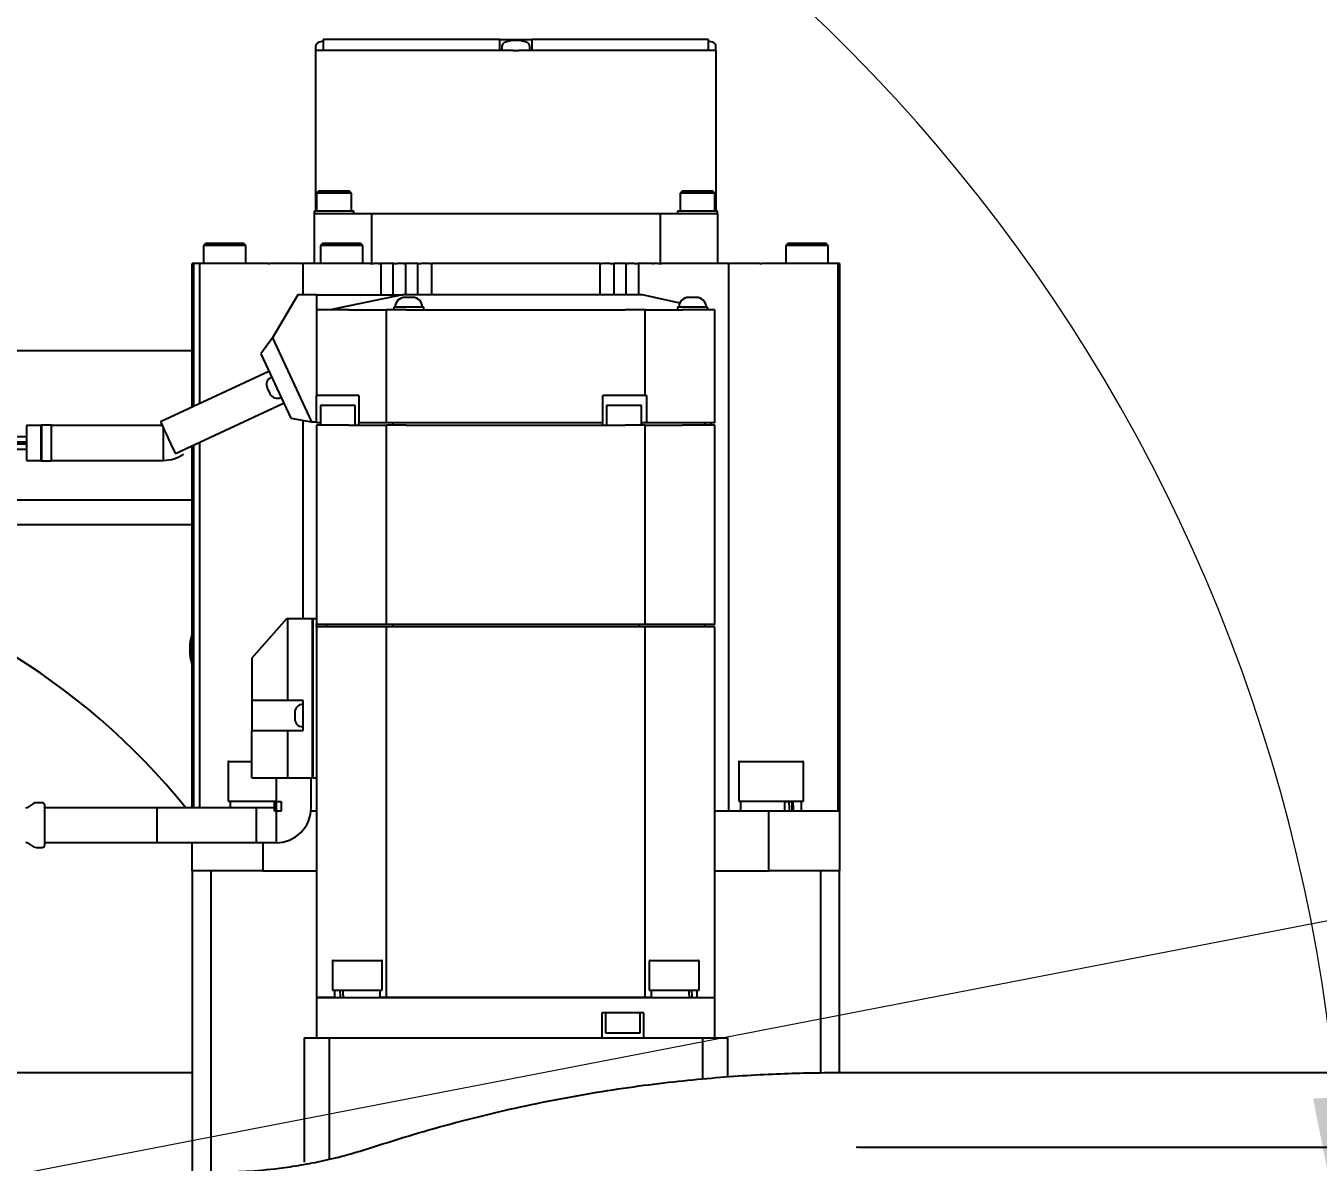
# Model space of a CAD drawing. Header units: millimetres. Extents: x 0 to 420, y 0 to 297.
# Drawn here: x 97.93 to 123.89, y 70.26 to 93.08 of the extents above; entities that cross this region are included whole.
import ezdxf

# ---------------------------------------------------------------- set-up
doc = ezdxf.new("R2010")
doc.units = ezdxf.units.MM
doc.linetypes.add('PHANTOM', pattern=[12.7, 6.35, -1.27, 1.27, -1.27, 1.27, -1.27])
doc.layers.get('0').update_dxf_attribs({"lineweight": 18})
doc.layers.add('双点划线层', color=7, linetype='PHANTOM', lineweight=18)
doc.layers.add('标注层', color=7, linetype='Continuous', lineweight=15)
doc.styles.add('SLDTEXTSTYLE6', font='', dxfattribs={"width": 0.7})
doc.styles.get('SLDTEXTSTYLE6').set_extended_font_data('宋体')
doc.dimstyles.new('SLDDIMSTYLE0', dxfattribs={"dimtxt": 3, "dimasz": 3, "dimexe": 0, "dimexo": 0.0625, "dimgap": 0.75, "dimtad": 1, "dimdec": 4, "dimlfac": 10, "dimzin": 12, "dimdsep": 46, "dimtxsty": 'SLDTEXTSTYLE6', "dimcen": 0.09, "dimdle": 6, "dimazin": 3, "dimtfac": 1, "dimtdec": 3, "dimtofl": 0, "dimtmove": 0, "dimatfit": 3, "dimfxl": 1, "dimfrac": 2, "dimtolj": 1, "dimarcsym": 0})
doc.dimstyles.new('SLDDIMSTYLE8', dxfattribs={"dimtxt": 3, "dimasz": 3, "dimexe": 0, "dimexo": 0.0625, "dimgap": 0.75, "dimtad": 1, "dimdec": 1, "dimlfac": 10, "dimrnd": 1e-09, "dimzin": 12, "dimdsep": 46, "dimtxsty": 'SLDTEXTSTYLE6', "dimcen": 0, "dimdle": 6, "dimadec": 0, "dimazin": 3, "dimtfac": 1, "dimtdec": 3, "dimtofl": 0, "dimtmove": 0, "dimatfit": 3, "dimfxl": 1, "dimfrac": 2, "dimtolj": 1, "dimarcsym": 0})

# ---------------------------------------------------------------- blocks, each defined once
blk = doc.blocks.new('*X27')
at = {"layer": '标注层', "transparency": 16777216}
blk.add_hatch(color=256, dxfattribs=at).paths.add_polyline_path([(233.011, 96.215), (229.978, 96.097), (230.154, 95.191)], flags=0)
blk.add_line((233.011, 96.215), (90.275, 68.561), dxfattribs=at)
at = {"layer": '标注层', "transparency": 16777216, "insert": (154.888, 85.018), "char_height": 3, "width": 21.26774, "attachment_point": 1, "rotation": 10.9646, "style": 'SLDTEXTSTYLE6'}
blk.add_mtext('R1453.9', dxfattribs=at)
blk = doc.blocks.new('*X28')
at = {"layer": '标注层', "transparency": 16777216}
for points in [[(64.149, 90.483), (66.517, 92.383), (65.836, 93.007)], [(124.38, 68.561), (124.71, 71.578), (123.788, 71.538)]]:
    blk.add_hatch(color=256, dxfattribs=at).paths.add_polyline_path(points, flags=0)
blk.add_arc((90.275, 68.561), 34.105, 0, 140, dxfattribs=at)
at = {"layer": '标注层', "transparency": 16777216, "insert": (99.161, 105.736), "char_height": 3, "width": 12.0331, "attachment_point": 1, "rotation": 340, "style": 'SLDTEXTSTYLE6'}
blk.add_mtext('140%%D', dxfattribs=at)
blk = doc.blocks.new('*X30')
at = {"layer": '标注层', "transparency": 16777216}
blk.add_hatch(color=0, dxfattribs=at).paths.add_polyline_path([(127.834, 97.02), (128.429, 96.217), (125.721, 94.832)], flags=0)
at = {"layer": '标注层', "color": 0, "lineweight": -2, "transparency": 16777216}
blk.add_line((145.51, 109.499), (128.132, 96.619), dxfattribs=at)
at = {"layer": '标注层', "color": 0, "transparency": 16777216, "insert": (139.631, 107.942), "char_height": 3, "width": 17.5776, "attachment_point": 5, "rotation": 36.5442, "style": 'SLDTEXTSTYLE6'}
blk.add_mtext('R441.2', dxfattribs=at)

msp = doc.modelspace()

# ---------------------------------------------------------------- linework, layer by layer
at = {"color": 161, "linetype": 'Continuous', "lineweight": 25, "true_color": 0x67adff}
for p, q in [((103.75515804, 92.66328662), (103.75515804, 92.5909236)), ((103.90333072, 92.81092434), (103.90333072, 92.5909236)), ((103.90356765, 92.81092434), (103.90333072, 92.81092434)), ((107.39714936, 92.81092434), (103.90356765, 92.81092434)), ((107.45200798, 92.81092434), (107.39714936, 92.81092434)), ((107.45200798, 92.5909236), (107.45200798, 92.81092434)), ((107.45200798, 92.81092434), (108.0983086, 92.81092434)), ((107.49515727, 92.66328662), (107.49515727, 92.5909236)), ((108.05515781, 92.5909236), (108.05515781, 92.66328662)), ((108.0983086, 92.81092434), (108.0983086, 92.5909236)), ((108.15316722, 92.81092434), (108.0983086, 92.81092434)), ((111.64674744, 92.81092434), (108.15316722, 92.81092434)), ((111.64698437, 92.81092434), (111.64674744, 92.81092434)), ((111.64698437, 92.5909236), (111.64698437, 92.81092434)), ((111.79515854, 92.5909236), (111.79515854, 92.66328662)), ((103.75015721, 92.5909236), (103.75015721, 89.36092406)), ((107.72058353, 92.5909236), (103.75015721, 92.5909236)), ((107.72058353, 92.5909236), (107.82973156, 92.5909236)), ((111.80015788, 92.5909236), (107.82973156, 92.5909236)), ((111.80015788, 89.36092406), (111.80015788, 92.5909236)), ((103.81515757, 89.76092338), (103.77515838, 89.72092419)), ((103.77515838, 89.72092419), (103.77515838, 89.36092406)), ((104.47515831, 89.72092419), (103.77515838, 89.72092419)), ((104.43515763, 89.76092338), (103.81515757, 89.76092338)), ((104.47515831, 89.72092419), (104.43515763, 89.76092338)), ((104.47515831, 89.36092406), (104.47515831, 89.72092419)), ((111.11515746, 89.76092338), (111.07515827, 89.72092419)), ((111.07515827, 89.72092419), (111.07515827, 89.36092406)), ((111.7751582, 89.72092419), (111.07515827, 89.72092419)), ((111.73515752, 89.76092338), (111.11515746, 89.76092338)), ((111.7751582, 89.72092419), (111.73515752, 89.76092338)), ((111.7751582, 89.36092406), (111.7751582, 89.72092419)), ((103.72515753, 89.36092406), (103.72515753, 89.31092321)), ((104.52515766, 89.36092406), (103.72515753, 89.36092406)), ((103.72515753, 89.31092321), (103.72515753, 88.31092416)), ((104.02515814, 89.31092321), (103.72515753, 89.31092321)), ((104.4451578, 89.31092321), (104.02515814, 89.31092321)), ((104.58657876, 89.31092321), (104.4451578, 89.31092321)), ((104.52515766, 89.31092321), (104.52515766, 89.36092406)), ((104.81657967, 89.31092321), (104.58657876, 89.31092321)), ((104.87515763, 89.31092321), (104.81657967, 89.31092321)), ((104.87515763, 89.31092321), (104.87515763, 88.31092416)), ((105.17515824, 89.31092321), (104.87515763, 89.31092321)), ((110.37515834, 89.31092321), (105.17515824, 89.31092321)), ((110.67515746, 89.31092321), (110.37515834, 89.31092321)), ((110.67515746, 89.31092321), (110.67515746, 88.31092416)), ((110.73373691, 89.31092321), (110.67515746, 89.31092321)), ((110.96373633, 89.31092321), (110.73373691, 89.31092321)), ((111.10515729, 89.31092321), (110.96373633, 89.31092321)), ((111.02515743, 89.36092406), (111.02515743, 89.31092321)), ((111.82515756, 89.36092406), (111.02515743, 89.36092406)), ((111.52515844, 89.31092321), (111.10515729, 89.31092321)), ((111.82515756, 89.31092321), (111.52515844, 89.31092321)), ((111.82515756, 89.31092321), (111.82515756, 89.36092406)), ((111.82515756, 89.31092321), (111.82515756, 88.31092416)), ((101.5401578, 88.71092348), (101.50015787, 88.6709243)), ((101.50015787, 88.6709243), (101.50015787, 88.31092416)), ((102.3501581, 88.6709243), (101.50015787, 88.6709243)), ((102.31015817, 88.71092348), (101.5401578, 88.71092348)), ((102.3501581, 88.6709243), (102.31015817, 88.71092348)), ((102.3501581, 88.31092416), (102.3501581, 88.6709243)), ((103.89015809, 88.71092348), (103.85015741, 88.6709243)), ((103.85015741, 88.6709243), (103.85015741, 88.31092416)), ((104.70015839, 88.6709243), (103.85015741, 88.6709243)), ((104.66015771, 88.71092348), (103.89015809, 88.71092348)), ((104.70015839, 88.6709243), (104.66015771, 88.71092348)), ((104.70015839, 88.31092416), (104.70015839, 88.6709243)), ((113.24015841, 88.71092348), (113.20015774, 88.6709243)), ((113.20015774, 88.6709243), (113.20015774, 88.31092416)), ((114.05015722, 88.6709243), (113.20015774, 88.6709243)), ((114.01015804, 88.71092348), (113.24015841, 88.71092348)), ((114.05015722, 88.6709243), (114.01015804, 88.71092348)), ((114.05015722, 88.31092416), (114.05015722, 88.6709243)), ((101.27515778, 85.42410879), (101.27515778, 88.31092416)), ((101.30500779, 88.31092416), (101.27515778, 88.31092416)), ((101.30505771, 88.31092416), (101.30505771, 85.43805181)), ((101.42945782, 88.31092416), (101.30505771, 88.31092416)), ((101.42945782, 85.49606054), (101.42945782, 88.31092416)), ((102.80209914, 88.31092416), (101.42945782, 88.31092416)), ((102.80209914, 88.31092416), (102.83676371, 88.31092416)), ((103.47798005, 88.31092416), (102.83676371, 88.31092416)), ((103.47798005, 88.31092416), (103.49490777, 88.31092416)), ((103.49490777, 88.31092416), (103.49490777, 87.68092393)), ((103.54465828, 88.31092416), (103.49490777, 88.31092416)), ((104.48145852, 88.31092416), (103.54465828, 88.31092416)), ((104.52456907, 88.31092416), (104.48145852, 88.31092416)), ((104.85124722, 88.31092416), (104.52456907, 88.31092416)), ((104.85124722, 88.31092416), (104.91614774, 88.31092416)), ((105.00969276, 88.31092416), (104.91614774, 88.31092416)), ((105.00969276, 88.31092416), (105.03825531, 88.31092416)), ((105.06265745, 88.31092416), (105.03825531, 88.31092416)), ((105.06265745, 88.31092416), (105.06265745, 87.68092393)), ((105.31150833, 88.31092416), (105.06265745, 88.31092416)), ((105.31150833, 87.68092393), (105.31150833, 88.31092416)), ((105.3257598, 88.31092416), (105.31150833, 88.31092416)), ((105.3257598, 88.31092416), (105.39366737, 88.31092416)), ((105.5165647, 88.31092416), (105.39366737, 88.31092416)), ((105.5165647, 88.31092416), (105.54905668, 88.31092416)), ((105.56033239, 88.31092416), (105.54905668, 88.31092416)), ((105.56033239, 88.31092416), (105.56033239, 87.68092393)), ((105.80923245, 88.31092416), (105.56033239, 88.31092416)), ((105.80923245, 87.68092393), (105.80923245, 88.31092416)), ((105.80923245, 88.31092416), (105.81315443, 88.31092416)), ((105.81315443, 88.31092416), (105.87725625, 88.31092416)), ((106.04635761, 88.31092416), (105.87725625, 88.31092416)), ((106.04635761, 88.31092416), (106.08295784, 88.31092416)), ((106.08295784, 88.31092416), (106.08295784, 87.68092393)), ((106.13275752, 88.31092416), (106.08295784, 88.31092416)), ((109.41755757, 88.31092416), (106.13275752, 88.31092416)), ((109.46735725, 88.31092416), (109.41755757, 88.31092416)), ((109.46735725, 87.68092393), (109.46735725, 88.31092416)), ((109.46735725, 88.31092416), (109.50395748, 88.31092416)), ((109.67306033, 88.31092416), (109.50395748, 88.31092416)), ((109.67306033, 88.31092416), (109.73716066, 88.31092416)), ((109.73716066, 88.31092416), (109.74108264, 88.31092416)), ((109.74108264, 88.31092416), (109.74108264, 87.68092393)), ((109.9899827, 88.31092416), (109.74108264, 88.31092416)), ((109.9899827, 87.68092393), (109.9899827, 88.31092416)), ((110.0012599, 88.31092416), (109.9899827, 88.31092416)), ((110.0012599, 88.31092416), (110.03375039, 88.31092416)), ((110.15664772, 88.31092416), (110.03375039, 88.31092416)), ((110.15664772, 88.31092416), (110.22455678, 88.31092416)), ((110.23875758, 88.31092416), (110.22455678, 88.31092416)), ((110.23875758, 88.31092416), (110.23875758, 87.68092393)), ((110.48753247, 88.31092416), (110.23875758, 88.31092416)), ((110.51204786, 88.31092416), (110.48753247, 88.31092416)), ((110.51204786, 88.31092416), (110.54062382, 88.31092416)), ((110.63416735, 88.31092416), (110.54062382, 88.31092416)), ((110.63416735, 88.31092416), (110.69906786, 88.31092416)), ((111.02574751, 88.31092416), (110.69906786, 88.31092416)), ((111.06885806, 88.31092416), (111.02574751, 88.31092416)), ((112.0056583, 88.31092416), (111.06885806, 88.31092416)), ((112.05540732, 88.31092416), (112.0056583, 88.31092416)), ((112.05540732, 77.31092348), (112.05540732, 88.31092416)), ((112.05540732, 88.31092416), (112.07233504, 88.31092416)), ((112.67853216, 88.31092416), (112.07233504, 88.31092416)), ((112.67853216, 88.31092416), (112.71595791, 88.31092416)), ((114.19555828, 88.31092416), (112.71595791, 88.31092416)), ((114.24525813, 88.31092416), (114.19555828, 88.31092416)), ((114.2453073, 88.31092416), (114.24525813, 88.31092416)), ((114.27515731, 88.31092416), (114.24525813, 88.31092416)), ((114.2453073, 88.31092416), (114.2453073, 77.31092348)), ((114.27515731, 88.31092416), (114.27515731, 77.31092348)), ((103.39515791, 87.68092393), (102.88709835, 86.82092427)), ((103.77515838, 87.68092393), (103.39515791, 87.68092393)), ((103.77515838, 87.68092393), (103.77515838, 87.38092332)), ((103.77515838, 87.68092393), (105.50027326, 87.68092393)), ((105.50027326, 87.68092393), (104.04702559, 87.38092332)), ((110.32194481, 87.68092393), (105.50027326, 87.68092393)), ((105.6251584, 87.63092308), (105.55015788, 87.63092308)), ((105.70015744, 87.63092308), (105.6251584, 87.63092308)), ((111.06884614, 87.51533925), (110.32194481, 87.68092393)), ((111.32515803, 87.63092308), (111.25015751, 87.63092308)), ((111.40015856, 87.63092308), (111.32515803, 87.63092308)), ((103.77515838, 87.38092332), (103.77515838, 85.66092401)), ((104.1751577, 87.38092332), (103.77515838, 87.38092332)), ((104.42515746, 87.38092332), (104.1751577, 87.38092332)), ((104.42515746, 87.38092332), (105.17515824, 87.38092332)), ((105.17515824, 85.11092364), (105.17515824, 87.38092332)), ((105.57515756, 87.38092332), (105.17515824, 87.38092332)), ((105.32515779, 87.43092417), (105.32515779, 87.38092332)), ((105.92515752, 87.43092417), (105.32515779, 87.43092417)), ((105.57515756, 87.38092332), (109.97515753, 87.38092332)), ((105.92515752, 87.38092332), (105.92515752, 87.43092417)), ((110.37515834, 87.38092332), (109.97515753, 87.38092332)), ((110.37515834, 85.66092401), (110.37515834, 87.38092332)), ((110.37515834, 87.38092332), (111.12515763, 87.38092332)), ((111.02515743, 87.43092417), (111.02515743, 87.38144486)), ((111.62515715, 87.43092417), (111.02515743, 87.43092417)), ((111.37515739, 87.38092332), (111.12515763, 87.38092332)), ((111.7751582, 87.38092332), (111.37515739, 87.38092332)), ((111.62515715, 87.38092332), (111.62515715, 87.43092417)), ((111.675158, 87.38092332), (111.62515715, 87.3920083)), ((111.7751582, 85.11092364), (111.7751582, 87.38092332)), ((102.88709835, 86.82092427), (102.65332818, 86.49407475)), ((102.88709835, 86.82092427), (103.67515818, 85.13092398)), ((95.35515778, 86.56092434), (101.27515778, 86.56092434)), ((102.65332818, 86.49407475), (103.2543777, 85.20511835)), ((102.81699881, 86.14308088), (100.64185992, 85.12879758)), ((102.86982641, 86.02979331), (102.86076352, 86.02556585)), ((104.1751577, 85.66092401), (103.77515838, 85.66092401)), ((103.77515838, 85.11092364), (103.77515838, 85.66092401)), ((104.42515746, 85.66092401), (104.1751577, 85.66092401)), ((104.62515787, 85.66092401), (104.42515746, 85.66092401)), ((104.62515787, 85.66092401), (104.62515787, 85.11092364)), ((109.97515753, 85.66092401), (109.52515737, 85.66092401)), ((109.52515737, 85.11092364), (109.52515737, 85.66092401)), ((110.37515834, 85.66092401), (109.97515753, 85.66092401)), ((110.40231571, 85.66092401), (110.37515834, 85.66092401)), ((110.40231571, 85.66092401), (110.40231571, 85.11092364)), ((100.93769268, 84.49438213), (103.11283157, 85.50866543)), ((103.05094108, 85.61772852), (103.06000397, 85.62195449)), ((103.85015741, 85.4609236), (103.85015741, 85.06092428)), ((104.55015734, 85.4609236), (103.85015741, 85.4609236)), ((104.55015734, 85.06092428), (104.55015734, 85.4609236)), ((109.60015789, 85.4609236), (109.60015789, 85.06092428)), ((110.30015782, 85.4609236), (109.60015789, 85.4609236)), ((110.30015782, 85.06092428), (110.30015782, 85.4609236)), ((103.2543777, 85.20511835), (103.67515818, 85.13092398)), ((103.49490777, 85.16270666), (103.49490777, 81.18092417)), ((98.2326454, 85.05616485), (97.94764579, 85.05616485)), ((97.94764579, 85.05616485), (97.94764579, 84.35616492)), ((98.24764565, 85.06616502), (98.2326454, 85.05616485)), ((98.2326454, 85.05616485), (98.2326454, 84.70616489)), ((98.44764531, 85.06616502), (98.24764565, 85.06616502)), ((98.24764565, 85.06616502), (98.24764565, 84.70616489)), ((98.44764531, 84.34616475), (98.44764531, 85.06616502)), ((100.67572952, 85.05616485), (98.44764531, 85.05616485)), ((100.6976454, 84.35616492), (100.6976454, 85.0091651)), ((103.67515818, 85.13092398), (103.77515838, 85.13092398)), ((103.85015741, 85.11092364), (103.77515838, 85.11092364)), ((103.77515838, 85.06092428), (103.77515838, 81.06092363)), ((104.1751577, 85.06092428), (103.77515838, 85.06092428)), ((104.42515746, 85.06092428), (104.1751577, 85.06092428)), ((104.42515746, 85.06092428), (105.17515824, 85.06092428)), ((105.17515824, 85.11092364), (104.62515787, 85.11092364)), ((104.62515787, 85.06092428), (104.62515787, 85.11092364)), ((105.57515756, 85.11092364), (105.17515824, 85.11092364)), ((105.17515824, 81.06092363), (105.17515824, 85.06092428)), ((105.57515756, 85.06092428), (105.17515824, 85.06092428)), ((105.30515746, 85.11092364), (105.30515746, 85.06092428)), ((109.52515737, 85.11092364), (105.57515756, 85.11092364)), ((105.57515756, 85.06092428), (109.97515753, 85.06092428)), ((109.52515737, 85.06092428), (109.52515737, 85.11092364)), ((110.37515834, 85.06092428), (109.97515753, 85.06092428)), ((110.40231571, 85.11092364), (110.30015782, 85.11092364)), ((110.37515834, 81.06092363), (110.37515834, 85.06092428)), ((110.37515834, 85.06092428), (111.12515763, 85.06092428)), ((111.12515763, 85.11092364), (110.40231571, 85.11092364)), ((111.37515739, 85.11092364), (111.12515763, 85.11092364)), ((111.37515739, 85.06092428), (111.12515763, 85.06092428)), ((111.7751582, 85.11092364), (111.37515739, 85.11092364)), ((111.7751582, 85.06092428), (111.37515739, 85.06092428)), ((111.57515779, 85.11092364), (111.57515779, 85.06092428)), ((111.70015768, 85.06092428), (111.70015768, 85.11092364)), ((111.7751582, 81.06092363), (111.7751582, 85.06092428)), ((97.94764579, 84.83116477), (97.69764603, 84.83116477)), ((97.69764603, 84.73116457), (97.94764579, 84.73116457)), ((97.94764579, 84.68116521), (97.69764603, 84.68116521)), ((98.2326454, 84.70616489), (98.2326454, 84.35616492)), ((98.24764565, 84.70616489), (98.24764565, 84.34616475)), ((101.27515778, 77.38092392), (101.27515778, 84.65174436)), ((101.30505771, 84.66568737), (101.30505771, 77.38092392)), ((101.42945782, 77.38092392), (101.42945782, 84.7236961)), ((97.69764603, 84.58116501), (97.94764579, 84.58116501)), ((97.94764579, 84.35616492), (98.2326454, 84.35616492)), ((98.2326454, 84.35616492), (98.24764565, 84.34616475)), ((98.44764531, 84.35616492), (100.6976454, 84.35616492)), ((98.24764565, 84.34616475), (98.44764531, 84.34616475)), ((92.2751578, 83.56092422), (101.27515778, 83.56092422)), ((101.27515778, 83.06092321), (92.2751578, 83.06092321)), ((102.47515798, 80.38092329), (103.17515716, 81.18092417)), ((103.17515716, 81.18092417), (103.1951575, 81.18092417)), ((103.1951575, 79.5309238), (103.1951575, 81.18092417)), ((103.1951575, 81.18092417), (103.69515851, 81.18092417)), ((103.69515851, 77.98092364), (103.69515851, 81.18092417)), ((103.69515851, 81.170924), (103.70515719, 81.170924)), ((103.70515719, 81.18092417), (103.77515838, 81.18092417)), ((103.70515719, 77.98092364), (103.70515719, 81.18092417)), ((104.1751577, 81.06092363), (103.77515838, 81.06092363)), ((103.77515838, 81.01092353), (103.77515838, 81.06092363)), ((103.77515838, 81.01092353), (103.77515838, 73.5709235)), ((104.1751577, 81.01092353), (103.77515838, 81.01092353)), ((103.97515729, 81.06092363), (103.97515729, 81.01092353)), ((104.42515746, 81.06092363), (104.1751577, 81.06092363)), ((104.42515746, 81.01092353), (104.1751577, 81.01092353)), ((105.17515824, 81.06092363), (104.42515746, 81.06092363)), ((105.17515824, 81.01092353), (104.42515746, 81.01092353)), ((105.57515756, 81.06092363), (105.17515824, 81.06092363)), ((105.17515824, 73.5709235), (105.17515824, 81.01092353)), ((105.57515756, 81.01092353), (105.17515824, 81.01092353)), ((105.30515746, 81.06092363), (105.30515746, 81.01092353)), ((109.97515753, 81.06092363), (105.57515756, 81.06092363)), ((109.97515753, 81.01092353), (105.57515756, 81.01092353)), ((110.37515834, 81.06092363), (109.97515753, 81.06092363)), ((110.37515834, 81.01092353), (109.97515753, 81.01092353)), ((110.24515763, 81.06092363), (110.24515763, 81.01092353)), ((111.12515763, 81.06092363), (110.37515834, 81.06092363)), ((110.37515834, 73.5709235), (110.37515834, 81.01092353)), ((111.12515763, 81.01092353), (110.37515834, 81.01092353)), ((111.37515739, 81.06092363), (111.12515763, 81.06092363)), ((111.37515739, 81.01092353), (111.12515763, 81.01092353)), ((111.7751582, 81.06092363), (111.37515739, 81.06092363)), ((111.7751582, 81.01092353), (111.37515739, 81.01092353)), ((111.57515779, 81.06092363), (111.57515779, 81.01092353)), ((111.7751582, 73.5709235), (111.7751582, 81.01092353)), ((102.47515798, 80.38092329), (102.47515798, 79.5309238)), ((103.1951575, 79.5309238), (102.47515798, 79.5309238)), ((102.47515798, 79.5309238), (102.47515798, 78.93092333)), ((103.50515828, 79.5309238), (103.1951575, 79.5309238)), ((103.50515828, 79.45592328), (103.49515811, 79.45592328)), ((103.50515828, 78.93092333), (103.50515828, 79.5309238)), ((103.33515838, 79.29592355), (103.33515838, 79.16592359)), ((102.47515798, 77.98092364), (102.47515798, 78.93092333)), ((102.47515798, 78.93092333), (103.1951575, 78.93092333)), ((103.1951575, 77.98092364), (103.1951575, 78.93092333)), ((103.1951575, 78.93092333), (103.50515828, 78.93092333)), ((103.49515811, 79.00592386), (103.50515828, 79.00592386)), ((101.99863375, 78.30042391), (101.99863375, 77.51042395)), ((102.00863391, 78.31042334), (102.47515798, 78.31042334)), ((112.25168243, 78.30042391), (112.25168243, 77.51042395)), ((112.2616826, 78.31042334), (113.54168192, 78.31042334)), ((113.55168209, 77.51042395), (113.55168209, 78.30042391)), ((102.47515798, 77.98092364), (103.1951575, 77.98092364)), ((102.96515808, 77.98092364), (102.96515808, 77.38092392)), ((103.1951575, 77.98092364), (103.69515851, 77.98092364)), ((103.66515801, 77.38092392), (103.66515801, 77.98092364)), ((103.70515719, 77.99092381), (103.69515851, 77.99092381)), ((103.70515719, 77.98092364), (103.77515838, 77.98092364)), ((98.08996529, 77.46412902), (97.99035028, 77.39771827)), ((98.26515749, 77.48092338), (98.1454356, 77.48092338)), ((98.3151576, 76.63092389), (98.3151576, 77.43092327)), ((102.56515801, 77.38092392), (98.3151576, 77.38092392)), ((102.96515808, 77.38092392), (100.56515768, 77.38092392)), ((100.56515768, 77.38092392), (100.56515768, 76.68092399)), ((101.99863375, 77.51042395), (102.64863357, 77.51042395)), ((102.03832522, 77.51042395), (102.03832522, 77.38092392)), ((102.56515801, 76.68092399), (102.56515801, 77.38092392)), ((102.64863357, 77.51042395), (102.96515808, 77.51042395)), ((102.9286353, 77.31092363), (102.9286353, 77.50642363)), ((102.9286353, 77.50642363), (103.06470429, 77.50642363)), ((102.9286353, 77.31092363), (102.9286353, 77.50642363)), ((102.9286353, 77.50642363), (103.06470429, 77.50642363)), ((102.96515808, 77.38092392), (102.96515808, 77.02918201)), ((103.06470429, 77.50642363), (103.06470429, 77.31092363)), ((103.06470429, 77.50642363), (103.06470429, 77.31092363)), ((112.25168243, 77.51042395), (112.90168152, 77.51042395)), ((112.29137317, 77.51042395), (112.29137317, 77.31092348)), ((112.90168152, 77.51042395), (113.55168209, 77.51042395)), ((113.18168363, 77.31092363), (113.18168363, 77.50642363)), ((113.18168363, 77.50642363), (113.31775262, 77.50642363)), ((113.18168363, 77.31092363), (113.18168363, 77.50642363)), ((113.18168363, 77.50642363), (113.31775262, 77.50642363)), ((113.31775262, 77.50642363), (113.31775262, 77.31092363)), ((113.31775262, 77.50642363), (113.31775262, 77.31092363)), ((113.51198987, 77.31092348), (113.51198987, 77.51042395)), ((103.06470429, 77.31092363), (102.9286353, 77.31092363)), ((103.06470429, 77.31092363), (102.9286353, 77.31092363)), ((103.77515838, 77.31092348), (103.66166666, 77.31092348)), ((112.85575763, 77.31092348), (111.7751582, 77.31092348)), ((112.85575763, 76.11092328), (112.85575763, 77.31092348)), ((114.27515731, 77.31092348), (112.85575763, 77.31092348)), ((113.31775262, 77.31092363), (113.18168363, 77.31092363)), ((113.31775262, 77.31092363), (113.18168363, 77.31092363)), ((114.27515731, 77.31092348), (114.27515731, 76.11092328)), ((102.9616578, 77.02917381), (102.9616578, 76.68181657)), ((97.99035028, 76.66412889), (98.08996529, 76.59771889)), ((98.1454356, 76.58092379), (98.26515749, 76.58092379)), ((98.3151576, 76.68092399), (102.56515801, 76.68092399)), ((100.56515768, 76.68092399), (102.9616578, 76.68092399)), ((101.27515778, 76.11092328), (101.27515778, 76.68092399)), ((102.69455746, 76.68092399), (102.69455746, 76.11092328)), ((101.27515778, 76.11092328), (101.27515778, 70.06092359)), ((102.69455746, 76.11092328), (101.27515778, 76.11092328)), ((101.64863378, 76.11092328), (101.64863378, 70.06092359)), ((102.69455746, 76.11092328), (103.77515838, 76.11092328)), ((111.7751582, 76.11092328), (112.85575763, 76.11092328)), ((114.27515731, 76.11092328), (112.85575763, 76.11092328)), ((113.90168205, 72.05855771), (113.90168205, 76.11092328)), ((114.27515731, 72.06092364), (114.27515731, 76.11092328)), ((104.09317747, 74.30292367), (104.09317747, 73.71292374)), ((104.10317764, 74.31292347), (105.08317784, 74.31292347)), ((105.09317801, 73.71292374), (105.09317801, 74.30292367)), ((110.45713857, 74.30292367), (110.45713857, 73.71292374)), ((110.46713874, 74.31292347), (111.44713894, 74.31292347)), ((111.45713762, 73.71292374), (111.45713762, 74.30292367)), ((104.14020554, 73.5709235), (103.77515838, 73.5709235)), ((103.77515838, 73.5609237), (103.77515838, 72.76092357)), ((104.0751575, 73.5609237), (103.77515838, 73.5609237)), ((103.87515858, 73.5709235), (103.87515858, 73.5609237)), ((111.47515759, 73.5609237), (104.0751575, 73.5609237)), ((104.09317747, 73.71292374), (105.09317801, 73.71292374)), ((104.13293079, 73.71292374), (104.13293079, 73.5609237)), ((105.0534232, 73.5609237), (105.0534232, 73.71292374)), ((105.17515824, 73.5709235), (105.0534232, 73.5709235)), ((105.57515756, 73.5709235), (105.17515824, 73.5709235)), ((105.30515746, 73.5709235), (105.30515746, 73.5609237)), ((109.97515753, 73.5709235), (105.57515756, 73.5709235)), ((110.37515834, 73.5709235), (109.97515753, 73.5709235)), ((110.24515763, 73.5709235), (110.24515763, 73.5609237)), ((110.49689189, 73.5709235), (110.37515834, 73.5709235)), ((110.45713857, 73.71292374), (110.95713809, 73.71292374)), ((110.49689189, 73.71292374), (110.49689189, 73.5609237)), ((110.95713809, 73.71292374), (111.45713762, 73.71292374)), ((111.41010955, 73.5709235), (111.7751582, 73.5709235)), ((111.4173843, 73.5609237), (111.4173843, 73.71292374)), ((111.7751582, 73.5609237), (111.47515759, 73.5609237)), ((111.675158, 73.5709235), (111.675158, 73.5609237)), ((111.7751582, 72.76092357), (111.7751582, 73.5609237)), ((109.50015769, 73.26092347), (109.50015769, 72.76092357)), ((110.35015717, 73.26092347), (109.50015769, 73.26092347)), ((109.57515821, 73.26092347), (109.57515821, 72.86092377)), ((110.27515814, 72.86092377), (110.27515814, 73.26092347)), ((110.35015717, 72.76092357), (110.35015717, 73.26092347)), ((103.52515713, 72.76092357), (103.52515713, 70.26092372)), ((103.52515713, 72.76092357), (104.02515814, 72.76092357)), ((104.02515814, 72.76092357), (104.02515814, 70.31956258)), ((104.02515814, 72.76092357), (111.52515844, 72.76092357)), ((109.57515821, 72.86092377), (109.92515818, 72.86092377)), ((109.92515818, 72.86092377), (110.27515814, 72.86092377)), ((111.52515844, 72.76092357), (111.52515844, 71.93433865)), ((111.52515844, 72.76092357), (112.02515796, 72.76092357)), ((112.02515796, 72.76092357), (112.02515796, 71.97498716)), ((97.47515753, 72.06092364), (100.19231499, 72.06092364)), ((100.19231499, 72.06092364), (100.47515765, 72.06092364)), ((100.47515765, 72.06092364), (101.27515778, 72.06092364)), ((114.16062698, 72.06074148), (114.26515416, 72.06092364)), ((114.26515416, 72.06092364), (116.08969406, 72.06092364)), ((116.08969406, 72.06092364), (129.28412393, 72.06092364)), ((114.65591029, 70.56092358), (114.612986, 70.55839672)), ((114.65591029, 70.56092358), (117.54418448, 70.56092358)), ((117.54418448, 70.56092358), (129.35476736, 70.56092358))]:
    msp.add_line(p, q, dxfattribs=at)
for points in [[(103.90333072, 92.77839809), (103.87658313, 92.77272522), (103.82515774, 92.75868087)], [(111.72515735, 92.75868087), (111.67373345, 92.77272522), (111.64698437, 92.77839809)], [(102.78337285, 85.8129382), (102.78546349, 85.80845445), (102.79141799, 85.79568415), (102.80033037, 85.77657192), (102.81084314, 85.75402795), (102.82135591, 85.73148399), (102.83026681, 85.71237325), (102.83622131, 85.69960295), (102.83831343, 85.6951177)], [(100.64185992, 85.12879758), (100.64987451, 85.11161058), (100.67304954, 85.06191074), (100.70887417, 84.98508631), (100.75346515, 84.8894596), (100.80199153, 84.78539436), (100.84919393, 84.68416928), (100.88995755, 84.59675013), (100.91986493, 84.53261404), (100.9356758, 84.49870794), (100.93769268, 84.49438213)]]:
    msp.add_lwpolyline(points, dxfattribs=at)
for centre, radius, start, end in [((103.85515784, 92.66328715), 0.1, 107.457603124, 180), ((107.59515784, 92.66328715), 0.1, 107.457603124, 180), ((107.77515784, 92.09092363), 0.7, 72.542396876, 107.457603124), ((107.95515784, 92.66328715), 0.1, 0, 72.542396876), ((111.69515784, 92.66328715), 0.1, 0, 72.542396876), ((105.55015784, 87.43092363), 0.2, 90, 180), ((105.70015784, 87.43092363), 0.2, 0, 90), ((111.25015784, 87.43092363), 0.2, 90, 180), ((111.40015784, 87.43092363), 0.2, 0, 90), ((102.92838187, 85.8805573), 0.16, 115, 205), ((102.98332224, 85.76273729), 0.16, 205, 295), ((100.69764566, 85.05966475), 0.7035, 270, 304.992330264), ((90.27515784, 68.56092363), 14, 39.050122536, 79.311252205), ((102.27515784, 80.56092363), 1.05, 162.247209838, 197.752790162), ((103.49515784, 79.29592363), 0.16, 90, 180), ((103.49515784, 79.16592363), 0.16, 180, 270), ((102.00863368, 78.30042363), 0.01, 90, 180), ((112.26168201, 78.30042363), 0.01, 90, 180), ((113.54168201, 78.30042363), 0.01, 0, 90), ((97.93488028, 77.48092363), 0.1, 270, 303.690067525), ((98.14543541, 77.38092363), 0.1, 90, 123.690067526), ((98.26515784, 77.43092363), 0.05, 0, 90), ((102.96165784, 77.38092363), 0.7035, 269.958585696, 360), ((97.93488028, 76.58092363), 0.1, 56.309932475, 90), ((98.14543541, 76.68092363), 0.1, 236.309932474, 270), ((98.26515784, 76.63092363), 0.05, 270, 0), ((104.10317733, 74.30292363), 0.01, 90, 180), ((105.08317733, 74.30292363), 0.01, 0, 90), ((110.46713836, 74.30292363), 0.01, 90, 180), ((111.44713836, 74.30292363), 0.01, 0, 90)]:
    msp.add_arc(centre, radius, start, end, dxfattribs=at)
for centre, major_axis, ratio, start_param, end_param in [((112.90168201, 76.92788266), (-0.4597539, 6.95628773), 0.057699766, 4.7636669689, 4.792416175), ((112.90168201, 78.12927708), (-0.4597539, 6.95628773), 0.057699766, 4.5906610507, 4.6194952192), ((104.59317733, 73.27568236), (-0.32673308, 5.16390767), 0.0627718353, 1.4820512286, 1.5115594429), ((104.59317733, 74.17683828), (-0.32673308, 5.16390767), 0.0627718353, 1.6567830995, 1.6863812739), ((110.95713836, 73.27568236), (-0.32673308, 5.16390767), 0.0627718353, 4.7636824506, 4.7931906649), ((110.95713836, 74.17683828), (-0.32673308, 5.16390767), 0.0627718353, 4.5888606196, 4.6184587939)]:
    msp.add_ellipse(centre, major_axis=major_axis, ratio=ratio, start_param=start_param, end_param=end_param, dxfattribs=at)
for points, knots in [([(104.89765689, 70.56092358), (105.16819103, 70.64732286), (105.71004039, 70.82037085), (106.5613581, 71.05878836), (107.43018899, 71.27683795), (108.31018179, 71.46805677), (109.1881421, 71.63217996), (110.03964324, 71.76600598), (110.85220182, 71.86932518), (111.61699453, 71.94665299), (112.34617419, 72.00237639), (113.02260386, 72.03735939), (113.64363856, 72.05654491), (113.9885009, 72.05934427), (114.16062698, 72.06074148)], [0, 0, 0, 0, 0.7922140806, 1.5867154384, 2.3787146478, 3.1727788148, 3.9694460293, 4.763333794, 5.5233358178, 6.2858066395, 7.0457848365, 7.8369640211, 8.630959719, 9.4221507247, 9.4221507247, 9.4221507247, 9.4221507247]), ([(101.77515805, 70.06092359), (101.96387697, 70.06372731), (102.34454278, 70.0693827), (102.92924685, 70.12225574), (103.46030541, 70.2004404), (103.91913502, 70.28983379), (104.39903277, 70.40556295), (104.73145035, 70.50913717), (104.89765689, 70.56092358)], [0, 0, 0, 0, 0.7093627386, 1.4308588429, 1.8601599184, 2.2894321947, 2.732451636, 3.1754590756, 3.1754590756, 3.1754590756, 3.1754590756])]:
    msp.add_open_spline(points, degree=3, knots=knots, dxfattribs=at)
at = {"layer": '双点划线层'}
msp.add_circle((90.27515784, 68.56092363), 44.12053834, dxfattribs=at)

# ---------------------------------------------------------------- dimensions: what is measured, and where the dimension line sits
at = {"layer": '标注层'}
for mpoint, picture, middle in [((125.72148529, 94.83219641), '*X30', (140.97083413, 106.13434904)), ((233.01102415, 96.21457746), '*X27', (155.62364978, 81.2215437))]:
    dim = msp.add_radius_dim(center=(90.27515784, 68.56092363), mpoint=mpoint, dimstyle='SLDDIMSTYLE8', override={"dimpost": 'R<>', "dimsah": 1, "dimtzin": 12}, dxfattribs=at)
    dim.commit()
    dim.dimension.update_dxf_attribs({"geometry": picture, "text_midpoint": middle, "dimtype": 164})
dim = msp.add_angular_dim_2l(base=(101.93980834, 100.60928748), line1=((44.31249126, 107.12818021), (90.27515784, 68.56092363)), line2=((242.66343596, 68.56092363), (90.27515784, 68.56092363)), dimstyle='SLDDIMSTYLE0', override={"dimtad": 1, "dimtih": 0, "dimtoh": 0, "dimsah": 1, "dimtdec": 2, "dimtzin": 12}, dxfattribs=at)
dim.commit()
dim.dimension.update_dxf_attribs({"geometry": '*X28', "text_midpoint": (101.93980834, 100.60928748), "dimtype": 162})

doc.saveas('drawing.dxf')
